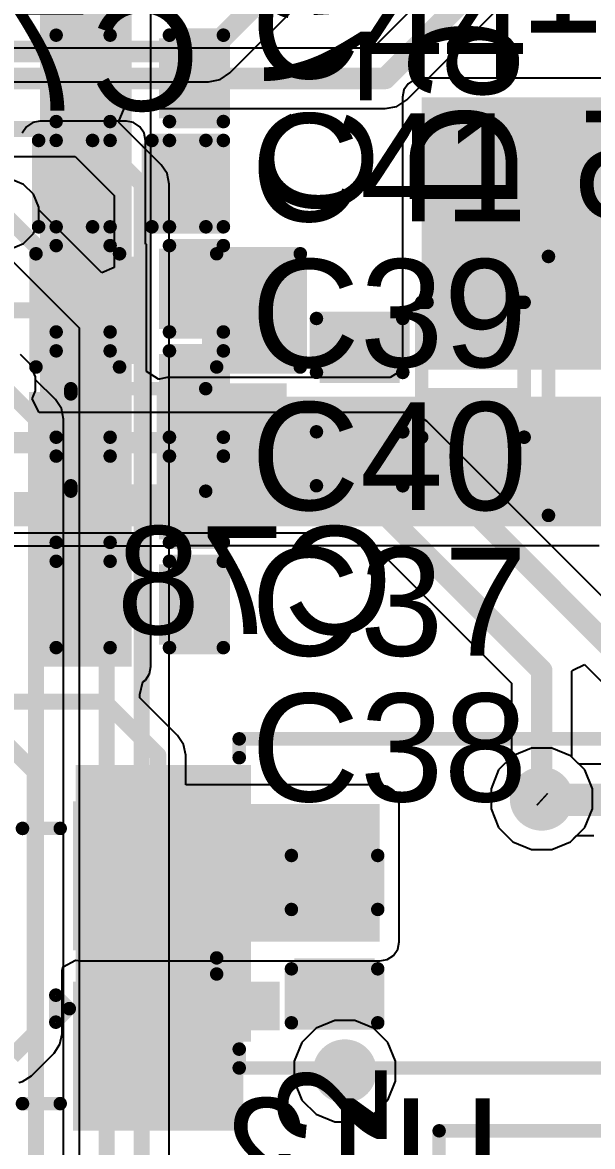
# Model space of a CAD drawing. Header units: inches. Extents: x 0 to 5376, y 0 to 5416.
# Drawn here: x 40.56 to 45.93, y 15.22 to 25.8 of the extents above; entities that cross this region are included whole.
import ezdxf

# ---------------------------------------------------------------- set-up
doc = ezdxf.new("R2010")
doc.units = ezdxf.units.IN
for name, color, linetype in [('Bottom Layer', 5, 'Continuous'), ('Bottom Overlay', 54, 'Continuous'), ('Bottom Paste', 16, 'Continuous'), ('Bottom Solder', 6, 'Continuous'), ('Layer 1', 16, 'Continuous'), ('Layer 2', 76, 'Continuous'), ('Top Layer', 1, 'Continuous'), ('Top Overlay', 2, 'Continuous'), ('Top Paste', 8, 'Continuous'), ('Top Solder', 216, 'Continuous'), ('Via Holes', 16, 'Continuous')]:
    doc.layers.add(name, color=color, linetype=linetype)
doc.styles.add('Arial', font='', dxfattribs={"height": 0.2})
doc.styles.get('Arial').set_extended_font_data('Arial')

msp = doc.modelspace()

# ---------------------------------------------------------------- hatches: boundary and pattern name
at = {"layer": 'Bottom Layer'}
for points in [[(49.784, 25.095), (44.323, 25.095), (44.323, 22.53), (49.784, 22.53)], [(41.542, 24.689), (40.729, 24.689), (40.729, 21.438), (41.542, 21.438)], [(40.805, 23.965), (40.805, 24.6), (41.262, 24.6), (41.262, 23.965)], [(41.745, 23.965), (41.745, 24.6), (42.202, 24.6), (42.202, 23.965)], [(41.554, 23.534), (41.554, 22.645), (40.792, 22.645), (40.792, 23.534)], [(43.078, 23.534), (43.078, 22.645), (42.316, 22.645), (42.316, 23.534)], [(45.606, 23.521), (46.495, 23.521), (46.495, 22.759), (45.606, 22.759)], [(45.156, 23.456), (45.156, 22.856), (44.456, 22.856), (44.456, 23.456)], [(44.056, 22.467), (43.421, 22.467), (43.421, 22.924), (44.056, 22.924)], [(44.641, 22.276), (41.923, 22.276), (41.923, 21.057), (44.641, 21.057)], [(47.892, 22.276), (44.323, 22.276), (44.323, 21.057), (47.892, 21.057)], [(45.156, 22.256), (45.156, 21.656), (44.456, 21.656), (44.456, 22.256)], [(40.729, 22.22), (41.329, 22.22), (41.329, 21.52), (40.729, 21.52)], [(41.929, 22.22), (42.529, 22.22), (42.529, 21.52), (41.929, 21.52)], [(44.056, 21.527), (43.421, 21.527), (43.421, 21.984), (44.056, 21.984)], [(45.606, 21.997), (46.495, 21.997), (46.495, 21.235), (45.606, 21.235)], [(41.165, 18.706), (42.615, 18.706), (42.615, 18.256), (41.165, 18.256)], [(41.165, 18.056), (42.615, 18.056), (42.615, 17.606), (41.165, 17.606)], [(41.165, 17.406), (42.615, 17.406), (42.615, 16.956), (41.165, 16.956)], [(41.165, 16.756), (42.615, 16.756), (42.615, 16.306), (41.165, 16.306)]]:
    msp.add_hatch(color=5, dxfattribs=at).paths.add_polyline_path(points)
h = msp.add_hatch(color=5, dxfattribs=at)
edge = h.paths.add_edge_path()
edge.add_arc((45.453, 18.491), 0.3, 0, 360)
h = msp.add_hatch(color=5, dxfattribs=at)
edge = h.paths.add_edge_path()
edge.add_arc((43.599, 15.926), 0.3, 0, 360)
at = {"layer": 'Bottom Overlay'}
for points in [[(42.289, 22.225), (43.051, 22.225), (43.051, 22.403), (42.289, 22.403)], [(42.569, 21.489), (43.051, 21.489), (43.051, 22.251), (42.569, 22.251)], [(44.272, 21.895), (44.272, 21.133), (44.45, 21.133), (44.45, 21.895)], [(45.161, 21.895), (45.161, 21.133), (45.339, 21.133), (45.339, 21.895)], [(44.425, 21.616), (44.425, 21.133), (45.187, 21.133), (45.187, 21.616)], [(42.289, 21.336), (43.051, 21.336), (43.051, 21.514), (42.289, 21.514)], [(42.706, 16.312), (42.986, 16.312), (42.986, 16.769), (42.706, 16.769)]]:
    msp.add_hatch(color=54, dxfattribs=at).paths.add_polyline_path(points)
at = {"layer": 'Bottom Paste'}
for points in [[(40.805, 23.965), (40.805, 24.6), (41.262, 24.6), (41.262, 23.965)], [(41.745, 23.965), (41.745, 24.6), (42.202, 24.6), (42.202, 23.965)], [(41.554, 23.534), (41.554, 22.645), (40.792, 22.645), (40.792, 23.534)], [(43.078, 23.534), (43.078, 22.645), (42.316, 22.645), (42.316, 23.534)], [(45.606, 23.521), (46.495, 23.521), (46.495, 22.759), (45.606, 22.759)], [(45.156, 23.456), (45.156, 22.856), (44.456, 22.856), (44.456, 23.456)], [(44.056, 22.467), (43.421, 22.467), (43.421, 22.924), (44.056, 22.924)], [(45.156, 22.256), (45.156, 21.656), (44.456, 21.656), (44.456, 22.256)], [(40.729, 22.22), (41.329, 22.22), (41.329, 21.52), (40.729, 21.52)], [(41.929, 22.22), (42.529, 22.22), (42.529, 21.52), (41.929, 21.52)], [(44.056, 21.527), (43.421, 21.527), (43.421, 21.984), (44.056, 21.984)], [(45.606, 21.997), (46.495, 21.997), (46.495, 21.235), (45.606, 21.235)], [(41.165, 18.706), (42.615, 18.706), (42.615, 18.256), (41.165, 18.256)], [(41.165, 18.056), (42.615, 18.056), (42.615, 17.606), (41.165, 17.606)], [(41.165, 17.406), (42.615, 17.406), (42.615, 16.956), (41.165, 16.956)], [(41.165, 16.756), (42.615, 16.756), (42.615, 16.306), (41.165, 16.306)]]:
    msp.add_hatch(color=16, dxfattribs=at).paths.add_polyline_path(points)
at = {"layer": 'Bottom Solder'}
for points in [[(40.745, 23.905), (40.745, 24.66), (41.322, 24.66), (41.322, 23.905)], [(41.685, 23.905), (41.685, 24.66), (42.262, 24.66), (42.262, 23.905)], [(45.504, 23.622), (46.596, 23.622), (46.596, 22.657), (45.504, 22.657)], [(41.614, 23.594), (41.614, 22.585), (40.732, 22.585), (40.732, 23.594)], [(43.138, 23.594), (43.138, 22.585), (42.256, 22.585), (42.256, 23.594)], [(45.257, 23.557), (45.257, 22.754), (44.354, 22.754), (44.354, 23.557)], [(44.116, 22.407), (43.361, 22.407), (43.361, 22.984), (44.116, 22.984)], [(45.257, 22.357), (45.257, 21.554), (44.354, 21.554), (44.354, 22.357)], [(40.627, 22.321), (41.43, 22.321), (41.43, 21.418), (40.627, 21.418)], [(41.827, 22.321), (42.63, 22.321), (42.63, 21.418), (41.827, 21.418)], [(44.116, 21.467), (43.361, 21.467), (43.361, 22.044), (44.116, 22.044)], [(45.504, 22.098), (46.596, 22.098), (46.596, 21.133), (45.504, 21.133)], [(41.064, 18.808), (42.717, 18.808), (42.717, 18.154), (41.064, 18.154)], [(41.064, 18.158), (42.717, 18.158), (42.717, 17.504), (41.064, 17.504)], [(41.064, 17.508), (42.717, 17.508), (42.717, 16.854), (41.064, 16.854)], [(41.064, 16.858), (42.717, 16.858), (42.717, 16.204), (41.064, 16.204)]]:
    msp.add_hatch(color=6, dxfattribs=at).paths.add_polyline_path(points)
at = {"layer": 'Layer 1'}
h = msp.add_hatch(color=16, dxfattribs=at)
edge = h.paths.add_edge_path()
edge.add_arc((45.453, 18.491), 0.3, 0, 360)
h = msp.add_hatch(color=16, dxfattribs=at)
edge = h.paths.add_edge_path()
edge.add_arc((43.599, 15.926), 0.3, 0, 360)
at = {"layer": 'Layer 2'}
h = msp.add_hatch(color=76, dxfattribs=at)
edge = h.paths.add_edge_path()
edge.add_arc((45.453, 18.491), 0.3, 0, 360)
h = msp.add_hatch(color=76, dxfattribs=at)
edge = h.paths.add_edge_path()
edge.add_arc((43.599, 15.926), 0.3, 0, 360)
at = {"layer": 'Top Layer'}
for points in [[(41.593, 29.032), (40.729, 29.032), (40.729, 19.736), (41.593, 19.736)], [(41.427, 25.591), (41.427, 24.956), (40.97, 24.956), (40.97, 25.591)], [(42.367, 25.591), (42.367, 24.956), (41.91, 24.956), (41.91, 25.591)], [(41.427, 24.6), (41.427, 23.965), (40.97, 23.965), (40.97, 24.6)], [(42.367, 24.6), (42.367, 23.965), (41.91, 23.965), (41.91, 24.6)], [(41.427, 23.61), (41.427, 22.975), (40.97, 22.975), (40.97, 23.61)], [(42.367, 23.61), (42.367, 22.975), (41.91, 22.975), (41.91, 23.61)], [(41.427, 22.619), (41.427, 21.984), (40.97, 21.984), (40.97, 22.619)], [(42.367, 22.619), (42.367, 21.984), (41.91, 21.984), (41.91, 22.619)], [(41.427, 21.629), (41.427, 20.994), (40.97, 20.994), (40.97, 21.629)], [(42.367, 21.629), (42.367, 20.994), (41.91, 20.994), (41.91, 21.629)], [(41.427, 20.638), (41.427, 20.003), (40.97, 20.003), (40.97, 20.638)], [(42.367, 20.638), (42.367, 20.003), (41.91, 20.003), (41.91, 20.638)], [(43.929, 18.441), (41.11, 18.441), (41.11, 17.145), (43.929, 17.145)], [(42.542, 17.167), (41.142, 17.167), (41.142, 18.367), (42.542, 18.367)], [(43.185, 17.868), (43.82, 17.868), (43.82, 17.411), (43.185, 17.411)], [(43.185, 16.929), (43.82, 16.929), (43.82, 16.471), (43.185, 16.471)], [(42.542, 15.467), (41.142, 15.467), (41.142, 16.667), (42.542, 16.667)]]:
    msp.add_hatch(color=1, dxfattribs=at).paths.add_polyline_path(points)
h = msp.add_hatch(color=1, dxfattribs=at)
edge = h.paths.add_edge_path()
edge.add_arc((45.453, 18.491), 0.3, 0, 360)
h = msp.add_hatch(color=1, dxfattribs=at)
edge = h.paths.add_edge_path()
edge.add_arc((43.599, 15.926), 0.3, 0, 360)
at = {"layer": 'Top Paste'}
for points in [[(41.427, 25.591), (41.427, 24.956), (40.97, 24.956), (40.97, 25.591)], [(42.367, 25.591), (42.367, 24.956), (41.91, 24.956), (41.91, 25.591)], [(41.427, 24.6), (41.427, 23.965), (40.97, 23.965), (40.97, 24.6)], [(42.367, 24.6), (42.367, 23.965), (41.91, 23.965), (41.91, 24.6)], [(41.427, 23.61), (41.427, 22.975), (40.97, 22.975), (40.97, 23.61)], [(42.367, 23.61), (42.367, 22.975), (41.91, 22.975), (41.91, 23.61)], [(41.427, 22.619), (41.427, 21.984), (40.97, 21.984), (40.97, 22.619)], [(42.367, 22.619), (42.367, 21.984), (41.91, 21.984), (41.91, 22.619)], [(41.427, 21.629), (41.427, 20.994), (40.97, 20.994), (40.97, 21.629)], [(42.367, 21.629), (42.367, 20.994), (41.91, 20.994), (41.91, 21.629)], [(41.427, 20.638), (41.427, 20.003), (40.97, 20.003), (40.97, 20.638)], [(42.367, 20.638), (42.367, 20.003), (41.91, 20.003), (41.91, 20.638)], [(42.542, 17.167), (41.142, 17.167), (41.142, 18.367), (42.542, 18.367)], [(43.185, 17.868), (43.82, 17.868), (43.82, 17.411), (43.185, 17.411)], [(43.185, 16.929), (43.82, 16.929), (43.82, 16.471), (43.185, 16.471)], [(42.542, 15.467), (41.142, 15.467), (41.142, 16.667), (42.542, 16.667)]]:
    msp.add_hatch(color=8, dxfattribs=at).paths.add_polyline_path(points)
at = {"layer": 'Top Solder'}
for points in [[(41.487, 25.651), (41.487, 24.896), (40.91, 24.896), (40.91, 25.651)], [(42.427, 25.651), (42.427, 24.896), (41.85, 24.896), (41.85, 25.651)], [(41.487, 24.66), (41.487, 23.905), (40.91, 23.905), (40.91, 24.66)], [(42.427, 24.66), (42.427, 23.905), (41.85, 23.905), (41.85, 24.66)], [(41.487, 23.67), (41.487, 22.915), (40.91, 22.915), (40.91, 23.67)], [(42.427, 23.67), (42.427, 22.915), (41.85, 22.915), (41.85, 23.67)], [(41.487, 22.679), (41.487, 21.924), (40.91, 21.924), (40.91, 22.679)], [(42.427, 22.679), (42.427, 21.924), (41.85, 21.924), (41.85, 22.679)], [(41.487, 21.689), (41.487, 20.934), (40.91, 20.934), (40.91, 21.689)], [(42.427, 21.689), (42.427, 20.934), (41.85, 20.934), (41.85, 21.689)], [(41.487, 20.698), (41.487, 19.943), (40.91, 19.943), (40.91, 20.698)], [(42.427, 20.698), (42.427, 19.943), (41.85, 19.943), (41.85, 20.698)], [(42.643, 17.065), (41.04, 17.065), (41.04, 18.468), (42.643, 18.468)], [(43.125, 17.928), (43.88, 17.928), (43.88, 17.351), (43.125, 17.351)], [(43.125, 16.989), (43.88, 16.989), (43.88, 16.411), (43.125, 16.411)], [(42.643, 15.365), (41.04, 15.365), (41.04, 16.768), (42.643, 16.768)]]:
    msp.add_hatch(color=216, dxfattribs=at).paths.add_polyline_path(points)
at = {"layer": 'Via Holes'}
h = msp.add_hatch(color=7, dxfattribs=at)
edge = h.paths.add_edge_path()
edge.add_arc((45.453, 18.491), 0.15, 0, 360)
h = msp.add_hatch(color=7, dxfattribs=at)
edge = h.paths.add_edge_path()
edge.add_arc((43.599, 15.926), 0.15, 0, 360)

# ---------------------------------------------------------------- linework, layer by layer
at = {"layer": 'Bottom Layer'}
for p, q in [((44.195, 25.223), (44.156, 25.165)), ((44.254, 25.263), (44.195, 25.223)), ((44.323, 25.276), (44.254, 25.263)), ((49.741, 25.276), (44.323, 25.276)), ((44.156, 25.165), (44.142, 25.095)), ((44.142, 25.095), (44.142, 22.53)), ((40.729, 24.87), (40.66, 24.857)), ((41.542, 24.87), (40.729, 24.87)), ((41.611, 24.857), (41.542, 24.87)), ((40.601, 24.817), (40.562, 24.759)), ((40.66, 24.857), (40.601, 24.817)), ((41.67, 24.817), (41.611, 24.857)), ((41.709, 24.759), (41.67, 24.817)), ((41.723, 24.689), (41.709, 24.759)), ((41.723, 23.711), (41.723, 24.689)), ((41.732, 23.711), (41.723, 23.711)), ((41.732, 22.517), (41.732, 23.711)), ((41.732, 22.515), (41.732, 22.517)), ((41.844, 22.442), (41.732, 22.515)), ((41.85, 22.441), (41.844, 22.442)), ((41.853, 22.443), (41.85, 22.441)), ((41.923, 22.457), (41.853, 22.443)), ((44.027, 22.457), (41.923, 22.457)), ((44.142, 22.53), (44.027, 22.457)), ((40.461, 20.874), (41.923, 20.874)), ((41.923, 20.874), (41.93, 20.876)), ((41.93, 20.876), (45.993, 20.876)), ((45.358, 18.969), (45.183, 18.896)), ((45.548, 18.969), (45.358, 18.969)), ((45.724, 18.896), (45.548, 18.969)), ((45.183, 18.896), (45.048, 18.762)), ((45.803, 18.818), (45.724, 18.896)), ((45.048, 18.762), (44.976, 18.586)), ((46.887, 18.818), (45.803, 18.818)), ((44.976, 18.586), (44.976, 18.396)), ((44.976, 18.396), (45.048, 18.221)), ((45.048, 18.221), (45.183, 18.086)), ((45.724, 18.086), (45.782, 18.144)), ((45.782, 18.144), (45.945, 18.144)), ((45.183, 18.086), (45.358, 18.014)), ((45.358, 18.014), (45.548, 18.014)), ((45.548, 18.014), (45.724, 18.086))]:
    msp.add_line(p, q, dxfattribs=at)
for points in [[(40.329, 23.089, 0.152, 0.152, 0), (41.173, 23.089, 0.152, 0.152, 0)], [(40.221, 21.133, 0.152, 0.152, 0), (41.923, 21.133, 0.152, 0.152, 0)], [(45.464, 18.481, 0.305, 0.305, 0), (47.79, 18.481, 0.305, 0.305, 0)], [(45.453, 18.491, 0.152, 0.152, 0), (45.464, 18.481, 0.152, 0.152, 0)]]:
    msp.add_lwpolyline(points, format="xyseb", dxfattribs=at)
for points in [[(41.135, 23.089, 0.0762, 0.0762, 1), (41.212, 23.089, 0.0762, 0.0762, 1)], [(41.885, 21.133, 0.0762, 0.0762, 1), (41.961, 21.133, 0.0762, 0.0762, 1)], [(45.388, 18.481, 0.152, 0.152, 1), (45.54, 18.481, 0.152, 0.152, 1)], [(45.415, 18.491, 0.0762, 0.0762, 1), (45.491, 18.491, 0.0762, 0.0762, 1)], [(45.426, 18.481, 0.0762, 0.0762, 1), (45.502, 18.481, 0.0762, 0.0762, 1)]]:
    msp.add_lwpolyline(points, format="xyseb", close=True, dxfattribs=at)
at = {"layer": 'Bottom Overlay'}
for points in [[(40.716, 24.689, 0.127, 0.127, 0), (41.224, 24.689, 0.127, 0.127, 0)], [(40.716, 23.876, 0.127, 0.127, 0), (40.716, 24.689, 0.127, 0.127, 0)], [(41.783, 24.689, 0.127, 0.127, 0), (42.291, 24.689, 0.127, 0.127, 0)], [(42.291, 23.876, 0.127, 0.127, 0), (42.291, 24.689, 0.127, 0.127, 0)], [(40.716, 23.876, 0.127, 0.127, 0), (41.224, 23.876, 0.127, 0.127, 0)], [(41.783, 23.876, 0.127, 0.127, 0), (42.291, 23.876, 0.127, 0.127, 0)], [(40.691, 22.556, 0.127, 0.127, 0), (40.691, 23.622, 0.127, 0.127, 0)], [(40.691, 23.622, 0.127, 0.127, 0), (41.478, 23.622, 0.127, 0.127, 0)], [(42.393, 23.622, 0.127, 0.127, 0), (43.18, 23.622, 0.127, 0.127, 0)], [(43.18, 22.556, 0.127, 0.127, 0), (43.18, 23.622, 0.127, 0.127, 0)], [(45.517, 21.159, 0.127, 0.127, 0), (45.517, 23.597, 0.127, 0.127, 0)], [(45.517, 23.597, 0.127, 0.127, 0), (46.584, 23.597, 0.127, 0.127, 0)], [(44.323, 21.895, 0.127, 0.127, 0), (44.323, 23.165, 0.127, 0.127, 0)], [(44.324, 23.165, 0.127, 0.127, 0), (44.374, 23.165, 0.127, 0.127, 0)], [(45.237, 23.165, 0.127, 0.127, 0), (45.287, 23.165, 0.127, 0.127, 0)], [(45.288, 21.895, 0.127, 0.127, 0), (45.288, 23.165, 0.127, 0.127, 0)], [(43.332, 22.505, 0.127, 0.127, 0), (43.332, 23.013, 0.127, 0.127, 0)], [(43.332, 23.013, 0.127, 0.127, 0), (44.145, 23.013, 0.127, 0.127, 0)], [(44.145, 22.505, 0.127, 0.127, 0), (44.145, 23.013, 0.127, 0.127, 0)], [(40.691, 22.556, 0.127, 0.127, 0), (41.478, 22.556, 0.127, 0.127, 0)], [(42.393, 22.556, 0.127, 0.127, 0), (43.18, 22.556, 0.127, 0.127, 0)], [(41.019, 22.352, 0.127, 0.127, 0), (42.289, 22.352, 0.127, 0.127, 0)], [(41.019, 22.302, 0.127, 0.127, 0), (41.019, 22.352, 0.127, 0.127, 0)], [(43.332, 21.438, 0.127, 0.127, 0), (43.332, 21.946, 0.127, 0.127, 0)], [(44.145, 21.438, 0.127, 0.127, 0), (44.145, 21.946, 0.127, 0.127, 0)], [(41.019, 21.388, 0.127, 0.127, 0), (41.019, 21.438, 0.127, 0.127, 0)], [(43.332, 21.438, 0.127, 0.127, 0), (44.145, 21.438, 0.127, 0.127, 0)], [(41.019, 21.387, 0.127, 0.127, 0), (42.289, 21.387, 0.127, 0.127, 0)], [(45.517, 21.159, 0.127, 0.127, 0), (46.584, 21.159, 0.127, 0.127, 0)], [(42.605, 19.055, 0.127, 0.127, 0), (47.075, 19.055, 0.127, 0.127, 0)], [(42.605, 18.878, 0.127, 0.127, 0), (42.605, 19.055, 0.127, 0.127, 0)], [(40.878, 16.388, 0.127, 0.127, 0), (40.878, 16.642, 0.127, 0.127, 0)], [(40.878, 16.642, 0.127, 0.127, 0), (41.005, 16.515, 0.127, 0.127, 0)], [(40.878, 16.388, 0.127, 0.127, 0), (41.005, 16.515, 0.127, 0.127, 0)], [(42.605, 15.957, 0.127, 0.127, 0), (42.605, 16.134, 0.127, 0.127, 0)], [(42.605, 15.957, 0.127, 0.127, 0), (47.075, 15.957, 0.127, 0.127, 0)]]:
    msp.add_lwpolyline(points, format="xyseb", dxfattribs=at)
for points in [[(40.684, 24.689, 0.0635, 0.0635, 1), (40.748, 24.689, 0.0635, 0.0635, 1)], [(40.684, 24.689, 0.0635, 0.0635, 1), (40.748, 24.689, 0.0635, 0.0635, 1)], [(41.192, 24.689, 0.0635, 0.0635, 1), (41.256, 24.689, 0.0635, 0.0635, 1)], [(41.751, 24.689, 0.0635, 0.0635, 1), (41.815, 24.689, 0.0635, 0.0635, 1)], [(42.259, 24.689, 0.0635, 0.0635, 1), (42.323, 24.689, 0.0635, 0.0635, 1)], [(42.259, 24.689, 0.0635, 0.0635, 1), (42.323, 24.689, 0.0635, 0.0635, 1)], [(40.684, 23.876, 0.0635, 0.0635, 1), (40.748, 23.876, 0.0635, 0.0635, 1)], [(40.684, 23.876, 0.0635, 0.0635, 1), (40.748, 23.876, 0.0635, 0.0635, 1)], [(41.192, 23.876, 0.0635, 0.0635, 1), (41.256, 23.876, 0.0635, 0.0635, 1)], [(41.751, 23.876, 0.0635, 0.0635, 1), (41.815, 23.876, 0.0635, 0.0635, 1)], [(42.259, 23.876, 0.0635, 0.0635, 1), (42.323, 23.876, 0.0635, 0.0635, 1)], [(42.259, 23.876, 0.0635, 0.0635, 1), (42.323, 23.876, 0.0635, 0.0635, 1)], [(40.659, 23.622, 0.0635, 0.0635, 1), (40.723, 23.622, 0.0635, 0.0635, 1)], [(40.659, 23.622, 0.0635, 0.0635, 1), (40.723, 23.622, 0.0635, 0.0635, 1)], [(41.446, 23.622, 0.0635, 0.0635, 1), (41.51, 23.622, 0.0635, 0.0635, 1)], [(42.361, 23.622, 0.0635, 0.0635, 1), (42.424, 23.622, 0.0635, 0.0635, 1)], [(43.148, 23.622, 0.0635, 0.0635, 1), (43.212, 23.622, 0.0635, 0.0635, 1)], [(43.148, 23.622, 0.0635, 0.0635, 1), (43.212, 23.622, 0.0635, 0.0635, 1)], [(45.485, 23.597, 0.0635, 0.0635, 1), (45.549, 23.597, 0.0635, 0.0635, 1)], [(45.485, 23.597, 0.0635, 0.0635, 1), (45.549, 23.597, 0.0635, 0.0635, 1)], [(44.291, 23.165, 0.0635, 0.0635, 1), (44.355, 23.165, 0.0635, 0.0635, 1)], [(44.292, 23.165, 0.0635, 0.0635, 1), (44.356, 23.165, 0.0635, 0.0635, 1)], [(44.342, 23.165, 0.0635, 0.0635, 1), (44.406, 23.165, 0.0635, 0.0635, 1)], [(45.206, 23.165, 0.0635, 0.0635, 1), (45.269, 23.165, 0.0635, 0.0635, 1)], [(45.256, 23.165, 0.0635, 0.0635, 1), (45.319, 23.165, 0.0635, 0.0635, 1)], [(45.256, 23.165, 0.0635, 0.0635, 1), (45.32, 23.165, 0.0635, 0.0635, 1)], [(43.301, 23.013, 0.0635, 0.0635, 1), (43.364, 23.013, 0.0635, 0.0635, 1)], [(43.301, 23.013, 0.0635, 0.0635, 1), (43.364, 23.013, 0.0635, 0.0635, 1)], [(44.113, 23.013, 0.0635, 0.0635, 1), (44.177, 23.013, 0.0635, 0.0635, 1)], [(44.113, 23.013, 0.0635, 0.0635, 1), (44.177, 23.013, 0.0635, 0.0635, 1)], [(40.659, 22.556, 0.0635, 0.0635, 1), (40.723, 22.556, 0.0635, 0.0635, 1)], [(40.659, 22.556, 0.0635, 0.0635, 1), (40.723, 22.556, 0.0635, 0.0635, 1)], [(41.446, 22.556, 0.0635, 0.0635, 1), (41.51, 22.556, 0.0635, 0.0635, 1)], [(42.361, 22.556, 0.0635, 0.0635, 1), (42.424, 22.556, 0.0635, 0.0635, 1)], [(43.148, 22.556, 0.0635, 0.0635, 1), (43.212, 22.556, 0.0635, 0.0635, 1)], [(43.148, 22.556, 0.0635, 0.0635, 1), (43.212, 22.556, 0.0635, 0.0635, 1)], [(43.301, 22.505, 0.0635, 0.0635, 1), (43.364, 22.505, 0.0635, 0.0635, 1)], [(44.113, 22.505, 0.0635, 0.0635, 1), (44.177, 22.505, 0.0635, 0.0635, 1)], [(40.988, 22.352, 0.0635, 0.0635, 1), (41.051, 22.352, 0.0635, 0.0635, 1)], [(40.988, 22.352, 0.0635, 0.0635, 1), (41.051, 22.352, 0.0635, 0.0635, 1)], [(40.988, 22.302, 0.0635, 0.0635, 1), (41.051, 22.302, 0.0635, 0.0635, 1)], [(42.258, 22.352, 0.0635, 0.0635, 1), (42.321, 22.352, 0.0635, 0.0635, 1)], [(43.301, 21.946, 0.0635, 0.0635, 1), (43.364, 21.946, 0.0635, 0.0635, 1)], [(44.113, 21.946, 0.0635, 0.0635, 1), (44.177, 21.946, 0.0635, 0.0635, 1)], [(44.291, 21.895, 0.0635, 0.0635, 1), (44.355, 21.895, 0.0635, 0.0635, 1)], [(45.256, 21.895, 0.0635, 0.0635, 1), (45.32, 21.895, 0.0635, 0.0635, 1)], [(40.988, 21.438, 0.0635, 0.0635, 1), (41.051, 21.438, 0.0635, 0.0635, 1)], [(43.301, 21.438, 0.0635, 0.0635, 1), (43.364, 21.438, 0.0635, 0.0635, 1)], [(43.301, 21.438, 0.0635, 0.0635, 1), (43.364, 21.438, 0.0635, 0.0635, 1)], [(44.113, 21.438, 0.0635, 0.0635, 1), (44.177, 21.438, 0.0635, 0.0635, 1)], [(44.113, 21.438, 0.0635, 0.0635, 1), (44.177, 21.438, 0.0635, 0.0635, 1)], [(40.988, 21.388, 0.0635, 0.0635, 1), (41.051, 21.388, 0.0635, 0.0635, 1)], [(40.988, 21.387, 0.0635, 0.0635, 1), (41.051, 21.387, 0.0635, 0.0635, 1)], [(42.258, 21.387, 0.0635, 0.0635, 1), (42.321, 21.387, 0.0635, 0.0635, 1)], [(45.485, 21.159, 0.0635, 0.0635, 1), (45.549, 21.159, 0.0635, 0.0635, 1)], [(45.485, 21.159, 0.0635, 0.0635, 1), (45.549, 21.159, 0.0635, 0.0635, 1)], [(42.573, 19.055, 0.0635, 0.0635, 1), (42.637, 19.055, 0.0635, 0.0635, 1)], [(42.573, 19.055, 0.0635, 0.0635, 1), (42.637, 19.055, 0.0635, 0.0635, 1)], [(42.573, 18.878, 0.0635, 0.0635, 1), (42.637, 18.878, 0.0635, 0.0635, 1)], [(40.846, 16.642, 0.0635, 0.0635, 1), (40.91, 16.642, 0.0635, 0.0635, 1)], [(40.846, 16.642, 0.0635, 0.0635, 1), (40.91, 16.642, 0.0635, 0.0635, 1)], [(40.973, 16.515, 0.0635, 0.0635, 1), (41.037, 16.515, 0.0635, 0.0635, 1)], [(40.973, 16.515, 0.0635, 0.0635, 1), (41.037, 16.515, 0.0635, 0.0635, 1)], [(40.846, 16.388, 0.0635, 0.0635, 1), (40.91, 16.388, 0.0635, 0.0635, 1)], [(40.846, 16.388, 0.0635, 0.0635, 1), (40.91, 16.388, 0.0635, 0.0635, 1)], [(42.573, 16.134, 0.0635, 0.0635, 1), (42.637, 16.134, 0.0635, 0.0635, 1)], [(42.573, 15.957, 0.0635, 0.0635, 1), (42.637, 15.957, 0.0635, 0.0635, 1)], [(42.573, 15.957, 0.0635, 0.0635, 1), (42.637, 15.957, 0.0635, 0.0635, 1)]]:
    msp.add_lwpolyline(points, format="xyseb", close=True, dxfattribs=at)
at = {"layer": 'Layer 1'}
for p, q in [((44.722, 26.417), (43.862, 25.558)), ((44.182, 25.072), (45.124, 26.015)), ((43.862, 25.558), (36.491, 25.558)), ((41.469, 24.862), (41.521, 24.989)), ((41.521, 24.989), (43.98, 24.989)), ((43.98, 24.989), (44.089, 25.01)), ((43.98, 24.989), (43.98, 24.989)), ((44.089, 25.01), (44.182, 25.072)), ((41.869, 24.461), (41.469, 24.862)), ((39.364, 24.538), (41.059, 24.538)), ((41.059, 24.538), (41.427, 24.17)), ((41.925, 24.377), (41.869, 24.461)), ((41.945, 24.278), (41.925, 24.377)), ((40.575, 24.275), (40.455, 24.325)), ((40.668, 24.183), (40.575, 24.275)), ((41.945, 12.224), (41.945, 24.278)), ((40.718, 24.062), (40.668, 24.183)), ((41.427, 24.17), (41.427, 23.492)), ((40.718, 24.036), (40.718, 24.062)), ((41.31, 23.443), (40.718, 24.036)), ((40.351, 23.669), (41.097, 22.924)), ((41.427, 23.492), (41.31, 23.443)), ((41.097, 22.924), (41.097, 11.771)), ((40.638, 22.583), (40.545, 22.675)), ((40.688, 22.462), (40.638, 22.583)), ((40.688, 22.436), (40.688, 22.462)), ((40.874, 22.249), (40.688, 22.436)), ((40.93, 22.165), (40.874, 22.249)), ((40.95, 22.066), (40.93, 22.165)), ((40.95, 12.056), (40.95, 22.066)), ((45.358, 18.969), (45.183, 18.896)), ((45.548, 18.969), (45.358, 18.969)), ((45.724, 18.896), (45.548, 18.969)), ((45.183, 18.896), (45.048, 18.762)), ((45.858, 18.762), (45.724, 18.896)), ((45.048, 18.762), (44.976, 18.586)), ((45.931, 18.586), (45.858, 18.762)), ((44.976, 18.586), (44.976, 18.396)), ((45.931, 18.396), (45.931, 18.586)), ((44.976, 18.396), (45.048, 18.221)), ((45.858, 18.221), (45.931, 18.396)), ((45.048, 18.221), (45.183, 18.086)), ((45.724, 18.086), (45.858, 18.221)), ((45.183, 18.086), (45.358, 18.014)), ((45.358, 18.014), (45.548, 18.014)), ((45.548, 18.014), (45.724, 18.086))]:
    msp.add_line(p, q, dxfattribs=at)
for points in [[(43.98, 25.273, 0.203, 0.203, 0), (45.199, 26.492, 0.203, 0.203, 0)], [(34.938, 25.273, 0.203, 0.203, 0), (43.98, 25.273, 0.203, 0.203, 0)], [(39.16, 24.797, 0.152, 0.152, 0), (41.167, 24.797, 0.152, 0.152, 0)], [(41.167, 24.797, 0.152, 0.152, 0), (41.686, 24.278, 0.152, 0.152, 0)], [(41.686, 10.673, 0.152, 0.152, 0), (41.686, 24.278, 0.152, 0.152, 0)], [(40.39, 23.997, 0.152, 0.152, 0), (41.356, 23.031, 0.152, 0.152, 0)], [(41.356, 11.663, 0.152, 0.152, 0), (41.356, 23.031, 0.152, 0.152, 0)], [(40.36, 22.397, 0.152, 0.152, 0), (40.691, 22.066, 0.152, 0.152, 0)], [(40.691, 12.056, 0.152, 0.152, 0), (40.691, 22.066, 0.152, 0.152, 0)]]:
    msp.add_lwpolyline(points, format="xyseb", dxfattribs=at)
for points in [[(43.93, 25.273, 0.102, 0.102, 1), (44.031, 25.273, 0.102, 0.102, 1)], [(43.93, 25.273, 0.102, 0.102, 1), (44.031, 25.273, 0.102, 0.102, 1)], [(41.128, 24.797, 0.0762, 0.0762, 1), (41.205, 24.797, 0.0762, 0.0762, 1)], [(41.128, 24.797, 0.0762, 0.0762, 1), (41.205, 24.797, 0.0762, 0.0762, 1)], [(41.648, 24.278, 0.0762, 0.0762, 1), (41.724, 24.278, 0.0762, 0.0762, 1)], [(41.648, 24.278, 0.0762, 0.0762, 1), (41.724, 24.278, 0.0762, 0.0762, 1)], [(41.318, 23.031, 0.0762, 0.0762, 1), (41.394, 23.031, 0.0762, 0.0762, 1)], [(41.318, 23.031, 0.0762, 0.0762, 1), (41.394, 23.031, 0.0762, 0.0762, 1)], [(40.653, 22.066, 0.0762, 0.0762, 1), (40.729, 22.066, 0.0762, 0.0762, 1)], [(40.653, 22.066, 0.0762, 0.0762, 1), (40.729, 22.066, 0.0762, 0.0762, 1)]]:
    msp.add_lwpolyline(points, format="xyseb", close=True, dxfattribs=at)
at = {"layer": 'Layer 2'}
for p, q in [((42.518, 25.326), (44.499, 27.307)), ((42.425, 25.264), (42.518, 25.326)), ((39.274, 25.242), (42.316, 25.242)), ((42.316, 25.242), (42.425, 25.264)), ((42.316, 25.242), (42.316, 25.242)), ((40.575, 24.275), (40.455, 24.325)), ((40.668, 24.183), (40.575, 24.275)), ((40.718, 24.062), (40.668, 24.183)), ((40.718, 23.932), (40.718, 24.062)), ((40.668, 23.812), (40.718, 23.932)), ((40.575, 23.719), (40.668, 23.812)), ((40.455, 23.669), (40.575, 23.719)), ((40.638, 22.583), (40.545, 22.675)), ((40.688, 22.462), (40.638, 22.583)), ((40.688, 22.332), (40.688, 22.462)), ((40.656, 22.256), (40.688, 22.332)), ((40.721, 22.129), (40.656, 22.256)), ((44.17, 22.129), (40.721, 22.129)), ((44.279, 22.107), (44.17, 22.129)), ((44.17, 22.129), (44.17, 22.129)), ((44.372, 22.046), (44.279, 22.107)), ((46.671, 19.747), (44.372, 22.046)), ((39.478, 20.994), (43.754, 20.994)), ((43.754, 20.994), (45.169, 19.58)), ((45.738, 19.694), (45.747, 19.702)), ((45.738, 18.882), (45.738, 19.694)), ((45.747, 19.702), (45.856, 19.755)), ((45.856, 19.755), (46.185, 19.427)), ((45.169, 19.58), (45.169, 18.882)), ((45.169, 18.882), (45.048, 18.762)), ((45.858, 18.762), (45.738, 18.882)), ((45.048, 18.762), (44.976, 18.586)), ((45.931, 18.586), (45.858, 18.762)), ((44.976, 18.586), (44.976, 18.396)), ((45.931, 18.396), (45.931, 18.586)), ((44.976, 18.396), (45.048, 18.221)), ((45.858, 18.221), (45.931, 18.396)), ((45.048, 18.221), (45.183, 18.086)), ((45.724, 18.086), (45.858, 18.221)), ((45.183, 18.086), (45.358, 18.014)), ((45.358, 18.014), (45.548, 18.014)), ((45.548, 18.014), (45.724, 18.086)), ((43.504, 16.404), (43.329, 16.331)), ((43.694, 16.404), (43.504, 16.404)), ((43.87, 16.331), (43.694, 16.404)), ((43.329, 16.331), (43.194, 16.197)), ((44.004, 16.197), (43.87, 16.331)), ((43.194, 16.197), (43.121, 16.021)), ((44.077, 16.021), (44.004, 16.197)), ((43.121, 16.021), (43.121, 15.831)), ((44.077, 15.831), (44.077, 16.021)), ((43.121, 15.831), (43.194, 15.655)), ((44.004, 15.655), (44.077, 15.831)), ((43.194, 15.655), (43.329, 15.521)), ((43.87, 15.521), (44.004, 15.655)), ((43.329, 15.521), (43.504, 15.448)), ((43.694, 15.448), (43.87, 15.521)), ((43.504, 15.448), (43.694, 15.448))]:
    msp.add_line(p, q, dxfattribs=at)
for points in [[(42.316, 25.527, 0.203, 0.203, 0), (44.298, 27.508, 0.203, 0.203, 0)], [(37.516, 25.527, 0.203, 0.203, 0), (42.316, 25.527, 0.203, 0.203, 0)], [(39.713, 21.844, 0.203, 0.203, 0), (44.17, 21.844, 0.203, 0.203, 0)], [(44.17, 21.844, 0.203, 0.203, 0), (46.469, 19.545, 0.203, 0.203, 0)], [(39.478, 21.279, 0.203, 0.203, 0), (43.872, 21.279, 0.203, 0.203, 0)], [(43.872, 21.279, 0.203, 0.203, 0), (45.453, 19.698, 0.203, 0.203, 0)], [(45.453, 18.491, 0.203, 0.203, 0), (45.453, 19.698, 0.203, 0.203, 0)]]:
    msp.add_lwpolyline(points, format="xyseb", dxfattribs=at)
for points in [[(42.266, 25.527, 0.102, 0.102, 1), (42.367, 25.527, 0.102, 0.102, 1)], [(42.266, 25.527, 0.102, 0.102, 1), (42.367, 25.527, 0.102, 0.102, 1)], [(44.12, 21.844, 0.102, 0.102, 1), (44.221, 21.844, 0.102, 0.102, 1)], [(44.12, 21.844, 0.102, 0.102, 1), (44.221, 21.844, 0.102, 0.102, 1)], [(43.822, 21.279, 0.102, 0.102, 1), (43.923, 21.279, 0.102, 0.102, 1)], [(43.822, 21.279, 0.102, 0.102, 1), (43.923, 21.279, 0.102, 0.102, 1)], [(45.403, 19.698, 0.102, 0.102, 1), (45.504, 19.698, 0.102, 0.102, 1)], [(45.403, 19.698, 0.102, 0.102, 1), (45.504, 19.698, 0.102, 0.102, 1)], [(45.403, 18.491, 0.102, 0.102, 1), (45.504, 18.491, 0.102, 0.102, 1)]]:
    msp.add_lwpolyline(points, format="xyseb", close=True, dxfattribs=at)
at = {"layer": 'Top Layer'}
for p, q in [((41.774, 19.736), (41.774, 28.622)), ((41.76, 19.667), (41.774, 19.736)), ((41.668, 19.473), (41.698, 19.593)), ((41.698, 19.593), (41.721, 19.608)), ((41.721, 19.608), (41.76, 19.667)), ((41.67, 19.441), (41.668, 19.473)), ((42.025, 19.086), (41.67, 19.441)), ((42.081, 19.002), (42.025, 19.086)), ((42.101, 18.903), (42.081, 19.002)), ((45.358, 18.969), (45.183, 18.896)), ((45.548, 18.969), (45.358, 18.969)), ((45.724, 18.896), (45.548, 18.969)), ((42.101, 18.622), (42.101, 18.903)), ((45.183, 18.896), (45.048, 18.762)), ((45.858, 18.762), (45.724, 18.896)), ((45.048, 18.762), (44.976, 18.586)), ((45.931, 18.586), (45.858, 18.762)), ((43.929, 18.622), (42.101, 18.622)), ((43.999, 18.608), (43.929, 18.622)), ((44.058, 18.569), (43.999, 18.608)), ((44.097, 18.51), (44.058, 18.569)), ((44.976, 18.586), (44.976, 18.396)), ((45.931, 18.396), (45.931, 18.586)), ((44.111, 18.441), (44.097, 18.51)), ((44.111, 17.145), (44.111, 18.441)), ((44.976, 18.396), (45.048, 18.221)), ((45.858, 18.221), (45.931, 18.396)), ((45.048, 18.221), (45.183, 18.086)), ((45.724, 18.086), (45.858, 18.221)), ((45.183, 18.086), (45.358, 18.014)), ((45.358, 18.014), (45.548, 18.014)), ((45.548, 18.014), (45.724, 18.086)), ((44.097, 17.076), (44.111, 17.145)), ((44.058, 17.017), (44.097, 17.076)), ((40.946, 16.91), (41.064, 16.973)), ((41.064, 16.973), (41.11, 16.964)), ((41.11, 16.964), (43.929, 16.964)), ((43.929, 16.964), (43.999, 16.978)), ((43.999, 16.978), (44.058, 17.017)), ((40.937, 16.873), (40.946, 16.91)), ((40.937, 16.279), (40.937, 16.873)), ((40.917, 16.18), (40.937, 16.279)), ((40.649, 15.884), (40.861, 16.096)), ((40.861, 16.096), (40.917, 16.18)), ((40.565, 15.828), (40.649, 15.884)), ((40.529, 15.82), (40.565, 15.828))]:
    msp.add_line(p, q, dxfattribs=at)
for points in [[(38.307, 19.406, 0.152, 0.152, 0), (41.339, 19.406, 0.152, 0.152, 0)], [(41.339, 19.406, 0.152, 0.152, 0), (41.842, 18.903, 0.152, 0.152, 0)], [(40.424, 18.999, 0.152, 0.152, 0), (40.678, 18.745, 0.152, 0.152, 0)], [(41.842, 17.767, 0.152, 0.152, 0), (41.842, 18.903, 0.152, 0.152, 0)], [(40.678, 16.279, 0.152, 0.152, 0), (40.678, 18.745, 0.152, 0.152, 0)], [(41.842, 17.767, 0.152, 0.152, 0), (43.503, 17.767, 0.152, 0.152, 0)], [(40.466, 16.067, 0.152, 0.152, 0), (40.678, 16.279, 0.152, 0.152, 0)]]:
    msp.add_lwpolyline(points, format="xyseb", dxfattribs=at)
for points in [[(41.301, 19.406, 0.0762, 0.0762, 1), (41.377, 19.406, 0.0762, 0.0762, 1)], [(41.301, 19.406, 0.0762, 0.0762, 1), (41.377, 19.406, 0.0762, 0.0762, 1)], [(41.804, 18.903, 0.0762, 0.0762, 1), (41.88, 18.903, 0.0762, 0.0762, 1)], [(41.804, 18.903, 0.0762, 0.0762, 1), (41.88, 18.903, 0.0762, 0.0762, 1)], [(40.64, 18.745, 0.0762, 0.0762, 1), (40.716, 18.745, 0.0762, 0.0762, 1)], [(40.64, 18.745, 0.0762, 0.0762, 1), (40.716, 18.745, 0.0762, 0.0762, 1)], [(41.804, 17.767, 0.0762, 0.0762, 1), (41.88, 17.767, 0.0762, 0.0762, 1)], [(41.804, 17.767, 0.0762, 0.0762, 1), (41.88, 17.767, 0.0762, 0.0762, 1)], [(43.465, 17.767, 0.0762, 0.0762, 1), (43.541, 17.767, 0.0762, 0.0762, 1)], [(40.64, 16.279, 0.0762, 0.0762, 1), (40.716, 16.279, 0.0762, 0.0762, 1)], [(40.64, 16.279, 0.0762, 0.0762, 1), (40.716, 16.279, 0.0762, 0.0762, 1)]]:
    msp.add_lwpolyline(points, format="xyseb", close=True, dxfattribs=at)
at = {"layer": 'Top Overlay'}
for points in [[(40.881, 24.867, 0.127, 0.127, 0), (40.881, 25.68, 0.127, 0.127, 0)], [(40.881, 25.68, 0.127, 0.127, 0), (41.389, 25.68, 0.127, 0.127, 0)], [(41.948, 25.68, 0.127, 0.127, 0), (42.456, 25.68, 0.127, 0.127, 0)], [(42.456, 24.867, 0.127, 0.127, 0), (42.456, 25.68, 0.127, 0.127, 0)], [(40.881, 24.867, 0.127, 0.127, 0), (41.389, 24.867, 0.127, 0.127, 0)], [(41.948, 24.867, 0.127, 0.127, 0), (42.456, 24.867, 0.127, 0.127, 0)], [(40.881, 23.876, 0.127, 0.127, 0), (40.881, 24.689, 0.127, 0.127, 0)], [(40.881, 24.689, 0.127, 0.127, 0), (41.389, 24.689, 0.127, 0.127, 0)], [(41.948, 24.689, 0.127, 0.127, 0), (42.456, 24.689, 0.127, 0.127, 0)], [(42.456, 23.876, 0.127, 0.127, 0), (42.456, 24.689, 0.127, 0.127, 0)], [(40.881, 23.876, 0.127, 0.127, 0), (41.389, 23.876, 0.127, 0.127, 0)], [(41.948, 23.876, 0.127, 0.127, 0), (42.456, 23.876, 0.127, 0.127, 0)], [(40.881, 22.886, 0.127, 0.127, 0), (40.881, 23.699, 0.127, 0.127, 0)], [(40.881, 23.699, 0.127, 0.127, 0), (41.389, 23.699, 0.127, 0.127, 0)], [(41.948, 23.699, 0.127, 0.127, 0), (42.456, 23.699, 0.127, 0.127, 0)], [(42.456, 22.886, 0.127, 0.127, 0), (42.456, 23.699, 0.127, 0.127, 0)], [(40.881, 22.886, 0.127, 0.127, 0), (41.389, 22.886, 0.127, 0.127, 0)], [(41.948, 22.886, 0.127, 0.127, 0), (42.456, 22.886, 0.127, 0.127, 0)], [(40.881, 21.895, 0.127, 0.127, 0), (40.881, 22.708, 0.127, 0.127, 0)], [(40.881, 22.708, 0.127, 0.127, 0), (41.389, 22.708, 0.127, 0.127, 0)], [(41.948, 22.708, 0.127, 0.127, 0), (42.456, 22.708, 0.127, 0.127, 0)], [(42.456, 21.895, 0.127, 0.127, 0), (42.456, 22.708, 0.127, 0.127, 0)], [(40.881, 21.895, 0.127, 0.127, 0), (41.389, 21.895, 0.127, 0.127, 0)], [(41.948, 21.895, 0.127, 0.127, 0), (42.456, 21.895, 0.127, 0.127, 0)], [(40.881, 20.905, 0.127, 0.127, 0), (40.881, 21.717, 0.127, 0.127, 0)], [(40.881, 21.717, 0.127, 0.127, 0), (41.389, 21.717, 0.127, 0.127, 0)], [(41.948, 21.717, 0.127, 0.127, 0), (42.456, 21.717, 0.127, 0.127, 0)], [(42.456, 20.905, 0.127, 0.127, 0), (42.456, 21.717, 0.127, 0.127, 0)], [(40.881, 20.905, 0.127, 0.127, 0), (41.389, 20.905, 0.127, 0.127, 0)], [(41.948, 20.905, 0.127, 0.127, 0), (42.456, 20.905, 0.127, 0.127, 0)], [(40.881, 19.914, 0.127, 0.127, 0), (40.881, 20.727, 0.127, 0.127, 0)], [(40.881, 20.727, 0.127, 0.127, 0), (41.389, 20.727, 0.127, 0.127, 0)], [(41.948, 20.727, 0.127, 0.127, 0), (42.456, 20.727, 0.127, 0.127, 0)], [(42.456, 19.914, 0.127, 0.127, 0), (42.456, 20.727, 0.127, 0.127, 0)], [(40.881, 19.914, 0.127, 0.127, 0), (41.389, 19.914, 0.127, 0.127, 0)], [(41.948, 19.914, 0.127, 0.127, 0), (42.456, 19.914, 0.127, 0.127, 0)], [(40.564, 18.212, 0.127, 0.127, 0), (40.919, 18.212, 0.127, 0.127, 0)], [(42.723, 17.78, 0.2, 0.2, 0), (42.875, 17.933, 0.2, 0.2, 0)], [(42.875, 17.628, 0.2, 0.2, 0), (42.875, 17.933, 0.2, 0.2, 0)], [(43.096, 17.957, 0.127, 0.127, 0), (43.909, 17.957, 0.127, 0.127, 0)], [(43.096, 17.449, 0.127, 0.127, 0), (43.096, 17.957, 0.127, 0.127, 0)], [(43.909, 17.449, 0.127, 0.127, 0), (43.909, 17.957, 0.127, 0.127, 0)], [(42.723, 17.78, 0.2, 0.2, 0), (42.875, 17.628, 0.2, 0.2, 0)], [(42.393, 16.841, 0.127, 0.127, 0), (42.393, 16.993, 0.127, 0.127, 0)], [(43.096, 16.382, 0.127, 0.127, 0), (43.096, 16.89, 0.127, 0.127, 0)], [(43.909, 16.382, 0.127, 0.127, 0), (43.909, 16.89, 0.127, 0.127, 0)], [(43.096, 16.382, 0.127, 0.127, 0), (43.909, 16.382, 0.127, 0.127, 0)], [(40.564, 15.621, 0.127, 0.127, 0), (40.919, 15.621, 0.127, 0.127, 0)], [(44.487, 14.716, 0.127, 0.127, 0), (44.487, 15.365, 0.127, 0.127, 0)], [(44.487, 15.365, 0.127, 0.127, 0), (46.505, 15.365, 0.127, 0.127, 0)]]:
    msp.add_lwpolyline(points, format="xyseb", dxfattribs=at)
for points in [[(40.85, 25.68, 0.0635, 0.0635, 1), (40.913, 25.68, 0.0635, 0.0635, 1)], [(40.85, 25.68, 0.0635, 0.0635, 1), (40.913, 25.68, 0.0635, 0.0635, 1)], [(41.358, 25.68, 0.0635, 0.0635, 1), (41.421, 25.68, 0.0635, 0.0635, 1)], [(41.916, 25.68, 0.0635, 0.0635, 1), (41.98, 25.68, 0.0635, 0.0635, 1)], [(42.424, 25.68, 0.0635, 0.0635, 1), (42.488, 25.68, 0.0635, 0.0635, 1)], [(42.424, 25.68, 0.0635, 0.0635, 1), (42.488, 25.68, 0.0635, 0.0635, 1)], [(40.85, 24.867, 0.0635, 0.0635, 1), (40.913, 24.867, 0.0635, 0.0635, 1)], [(40.85, 24.867, 0.0635, 0.0635, 1), (40.913, 24.867, 0.0635, 0.0635, 1)], [(41.358, 24.867, 0.0635, 0.0635, 1), (41.421, 24.867, 0.0635, 0.0635, 1)], [(41.916, 24.867, 0.0635, 0.0635, 1), (41.98, 24.867, 0.0635, 0.0635, 1)], [(42.424, 24.867, 0.0635, 0.0635, 1), (42.488, 24.867, 0.0635, 0.0635, 1)], [(42.424, 24.867, 0.0635, 0.0635, 1), (42.488, 24.867, 0.0635, 0.0635, 1)], [(40.85, 24.689, 0.0635, 0.0635, 1), (40.913, 24.689, 0.0635, 0.0635, 1)], [(40.85, 24.689, 0.0635, 0.0635, 1), (40.913, 24.689, 0.0635, 0.0635, 1)], [(41.358, 24.689, 0.0635, 0.0635, 1), (41.421, 24.689, 0.0635, 0.0635, 1)], [(41.916, 24.689, 0.0635, 0.0635, 1), (41.98, 24.689, 0.0635, 0.0635, 1)], [(42.424, 24.689, 0.0635, 0.0635, 1), (42.488, 24.689, 0.0635, 0.0635, 1)], [(42.424, 24.689, 0.0635, 0.0635, 1), (42.488, 24.689, 0.0635, 0.0635, 1)], [(40.85, 23.876, 0.0635, 0.0635, 1), (40.913, 23.876, 0.0635, 0.0635, 1)], [(40.85, 23.876, 0.0635, 0.0635, 1), (40.913, 23.876, 0.0635, 0.0635, 1)], [(41.358, 23.876, 0.0635, 0.0635, 1), (41.421, 23.876, 0.0635, 0.0635, 1)], [(41.916, 23.876, 0.0635, 0.0635, 1), (41.98, 23.876, 0.0635, 0.0635, 1)], [(42.424, 23.876, 0.0635, 0.0635, 1), (42.488, 23.876, 0.0635, 0.0635, 1)], [(42.424, 23.876, 0.0635, 0.0635, 1), (42.488, 23.876, 0.0635, 0.0635, 1)], [(40.85, 23.699, 0.0635, 0.0635, 1), (40.913, 23.699, 0.0635, 0.0635, 1)], [(40.85, 23.699, 0.0635, 0.0635, 1), (40.913, 23.699, 0.0635, 0.0635, 1)], [(41.358, 23.699, 0.0635, 0.0635, 1), (41.421, 23.699, 0.0635, 0.0635, 1)], [(41.916, 23.699, 0.0635, 0.0635, 1), (41.98, 23.699, 0.0635, 0.0635, 1)], [(42.424, 23.699, 0.0635, 0.0635, 1), (42.488, 23.699, 0.0635, 0.0635, 1)], [(42.424, 23.699, 0.0635, 0.0635, 1), (42.488, 23.699, 0.0635, 0.0635, 1)], [(40.85, 22.886, 0.0635, 0.0635, 1), (40.913, 22.886, 0.0635, 0.0635, 1)], [(40.85, 22.886, 0.0635, 0.0635, 1), (40.913, 22.886, 0.0635, 0.0635, 1)], [(41.358, 22.886, 0.0635, 0.0635, 1), (41.421, 22.886, 0.0635, 0.0635, 1)], [(41.916, 22.886, 0.0635, 0.0635, 1), (41.98, 22.886, 0.0635, 0.0635, 1)], [(42.424, 22.886, 0.0635, 0.0635, 1), (42.488, 22.886, 0.0635, 0.0635, 1)], [(42.424, 22.886, 0.0635, 0.0635, 1), (42.488, 22.886, 0.0635, 0.0635, 1)], [(40.85, 22.708, 0.0635, 0.0635, 1), (40.913, 22.708, 0.0635, 0.0635, 1)], [(40.85, 22.708, 0.0635, 0.0635, 1), (40.913, 22.708, 0.0635, 0.0635, 1)], [(41.358, 22.708, 0.0635, 0.0635, 1), (41.421, 22.708, 0.0635, 0.0635, 1)], [(41.916, 22.708, 0.0635, 0.0635, 1), (41.98, 22.708, 0.0635, 0.0635, 1)], [(42.424, 22.708, 0.0635, 0.0635, 1), (42.488, 22.708, 0.0635, 0.0635, 1)], [(42.424, 22.708, 0.0635, 0.0635, 1), (42.488, 22.708, 0.0635, 0.0635, 1)], [(40.85, 21.895, 0.0635, 0.0635, 1), (40.913, 21.895, 0.0635, 0.0635, 1)], [(40.85, 21.895, 0.0635, 0.0635, 1), (40.913, 21.895, 0.0635, 0.0635, 1)], [(41.358, 21.895, 0.0635, 0.0635, 1), (41.421, 21.895, 0.0635, 0.0635, 1)], [(41.916, 21.895, 0.0635, 0.0635, 1), (41.98, 21.895, 0.0635, 0.0635, 1)], [(42.424, 21.895, 0.0635, 0.0635, 1), (42.488, 21.895, 0.0635, 0.0635, 1)], [(42.424, 21.895, 0.0635, 0.0635, 1), (42.488, 21.895, 0.0635, 0.0635, 1)], [(40.85, 21.717, 0.0635, 0.0635, 1), (40.913, 21.717, 0.0635, 0.0635, 1)], [(40.85, 21.717, 0.0635, 0.0635, 1), (40.913, 21.717, 0.0635, 0.0635, 1)], [(41.358, 21.717, 0.0635, 0.0635, 1), (41.421, 21.717, 0.0635, 0.0635, 1)], [(41.916, 21.717, 0.0635, 0.0635, 1), (41.98, 21.717, 0.0635, 0.0635, 1)], [(42.424, 21.717, 0.0635, 0.0635, 1), (42.488, 21.717, 0.0635, 0.0635, 1)], [(42.424, 21.717, 0.0635, 0.0635, 1), (42.488, 21.717, 0.0635, 0.0635, 1)], [(40.85, 20.905, 0.0635, 0.0635, 1), (40.913, 20.905, 0.0635, 0.0635, 1)], [(40.85, 20.905, 0.0635, 0.0635, 1), (40.913, 20.905, 0.0635, 0.0635, 1)], [(41.358, 20.905, 0.0635, 0.0635, 1), (41.421, 20.905, 0.0635, 0.0635, 1)], [(41.916, 20.905, 0.0635, 0.0635, 1), (41.98, 20.905, 0.0635, 0.0635, 1)], [(42.424, 20.905, 0.0635, 0.0635, 1), (42.488, 20.905, 0.0635, 0.0635, 1)], [(42.424, 20.905, 0.0635, 0.0635, 1), (42.488, 20.905, 0.0635, 0.0635, 1)], [(40.85, 20.727, 0.0635, 0.0635, 1), (40.913, 20.727, 0.0635, 0.0635, 1)], [(40.85, 20.727, 0.0635, 0.0635, 1), (40.913, 20.727, 0.0635, 0.0635, 1)], [(41.358, 20.727, 0.0635, 0.0635, 1), (41.421, 20.727, 0.0635, 0.0635, 1)], [(41.916, 20.727, 0.0635, 0.0635, 1), (41.98, 20.727, 0.0635, 0.0635, 1)], [(42.424, 20.727, 0.0635, 0.0635, 1), (42.488, 20.727, 0.0635, 0.0635, 1)], [(42.424, 20.727, 0.0635, 0.0635, 1), (42.488, 20.727, 0.0635, 0.0635, 1)], [(40.85, 19.914, 0.0635, 0.0635, 1), (40.913, 19.914, 0.0635, 0.0635, 1)], [(40.85, 19.914, 0.0635, 0.0635, 1), (40.913, 19.914, 0.0635, 0.0635, 1)], [(41.358, 19.914, 0.0635, 0.0635, 1), (41.421, 19.914, 0.0635, 0.0635, 1)], [(41.916, 19.914, 0.0635, 0.0635, 1), (41.98, 19.914, 0.0635, 0.0635, 1)], [(42.424, 19.914, 0.0635, 0.0635, 1), (42.488, 19.914, 0.0635, 0.0635, 1)], [(42.424, 19.914, 0.0635, 0.0635, 1), (42.488, 19.914, 0.0635, 0.0635, 1)], [(40.532, 18.212, 0.0635, 0.0635, 1), (40.596, 18.212, 0.0635, 0.0635, 1)], [(40.888, 18.212, 0.0635, 0.0635, 1), (40.951, 18.212, 0.0635, 0.0635, 1)], [(42.825, 17.933, 0.1, 0.1, 1), (42.925, 17.933, 0.1, 0.1, 1)], [(42.825, 17.933, 0.1, 0.1, 1), (42.925, 17.933, 0.1, 0.1, 1)], [(43.065, 17.957, 0.0635, 0.0635, 1), (43.128, 17.957, 0.0635, 0.0635, 1)], [(43.065, 17.957, 0.0635, 0.0635, 1), (43.128, 17.957, 0.0635, 0.0635, 1)], [(43.878, 17.957, 0.0635, 0.0635, 1), (43.941, 17.957, 0.0635, 0.0635, 1)], [(43.878, 17.957, 0.0635, 0.0635, 1), (43.941, 17.957, 0.0635, 0.0635, 1)], [(42.673, 17.78, 0.1, 0.1, 1), (42.773, 17.78, 0.1, 0.1, 1)], [(42.673, 17.78, 0.1, 0.1, 1), (42.773, 17.78, 0.1, 0.1, 1)], [(42.825, 17.628, 0.1, 0.1, 1), (42.925, 17.628, 0.1, 0.1, 1)], [(42.825, 17.628, 0.1, 0.1, 1), (42.925, 17.628, 0.1, 0.1, 1)], [(43.065, 17.449, 0.0635, 0.0635, 1), (43.128, 17.449, 0.0635, 0.0635, 1)], [(43.878, 17.449, 0.0635, 0.0635, 1), (43.941, 17.449, 0.0635, 0.0635, 1)], [(42.361, 16.993, 0.0635, 0.0635, 1), (42.424, 16.993, 0.0635, 0.0635, 1)], [(43.065, 16.89, 0.0635, 0.0635, 1), (43.128, 16.89, 0.0635, 0.0635, 1)], [(43.878, 16.89, 0.0635, 0.0635, 1), (43.941, 16.89, 0.0635, 0.0635, 1)], [(42.361, 16.841, 0.0635, 0.0635, 1), (42.424, 16.841, 0.0635, 0.0635, 1)], [(43.065, 16.382, 0.0635, 0.0635, 1), (43.128, 16.382, 0.0635, 0.0635, 1)], [(43.065, 16.382, 0.0635, 0.0635, 1), (43.128, 16.382, 0.0635, 0.0635, 1)], [(43.878, 16.382, 0.0635, 0.0635, 1), (43.941, 16.382, 0.0635, 0.0635, 1)], [(43.878, 16.382, 0.0635, 0.0635, 1), (43.941, 16.382, 0.0635, 0.0635, 1)], [(40.532, 15.621, 0.0635, 0.0635, 1), (40.596, 15.621, 0.0635, 0.0635, 1)], [(40.888, 15.621, 0.0635, 0.0635, 1), (40.951, 15.621, 0.0635, 0.0635, 1)], [(44.456, 15.365, 0.0635, 0.0635, 1), (44.519, 15.365, 0.0635, 0.0635, 1)], [(44.456, 15.365, 0.0635, 0.0635, 1), (44.519, 15.365, 0.0635, 0.0635, 1)]]:
    msp.add_lwpolyline(points, format="xyseb", close=True, dxfattribs=at)

# ---------------------------------------------------------------- texts
at = {"layer": 'Bottom Overlay', "style": 'Arial', "text_generation_flag": 2}
for s, p in [('U11', (47.887, 25.705)), ('C79', (42.236, 24.969)), ('R25', (48.357, 23.953)), ('C78', (44.052, 20.041)), ('U12', (45.072, 14.656))]:
    msp.add_text(s, height=1.016, dxfattribs=at).set_placement(p)
for s, p in [('C75', (42.837, 23.97)), ('D9', (44.209, 24.02))]:
    msp.add_text(s, height=1.016, rotation=270, dxfattribs=at).set_placement(p)
at = {"layer": 'Top Overlay', "style": 'Arial'}
for s, p in [('C44', (42.715, 25.273)), ('C41', (42.715, 23.927)), ('C39', (42.715, 22.555)), ('C40', (42.715, 21.209)), ('C37', (42.715, 19.838)), ('C38', (42.715, 18.466))]:
    msp.add_text(s, height=1.016, dxfattribs=at).set_placement(p)
msp.add_text('C72', height=1.016, rotation=90, dxfattribs=at).set_placement((43.993, 13.403))

doc.saveas('drawing.dxf')
